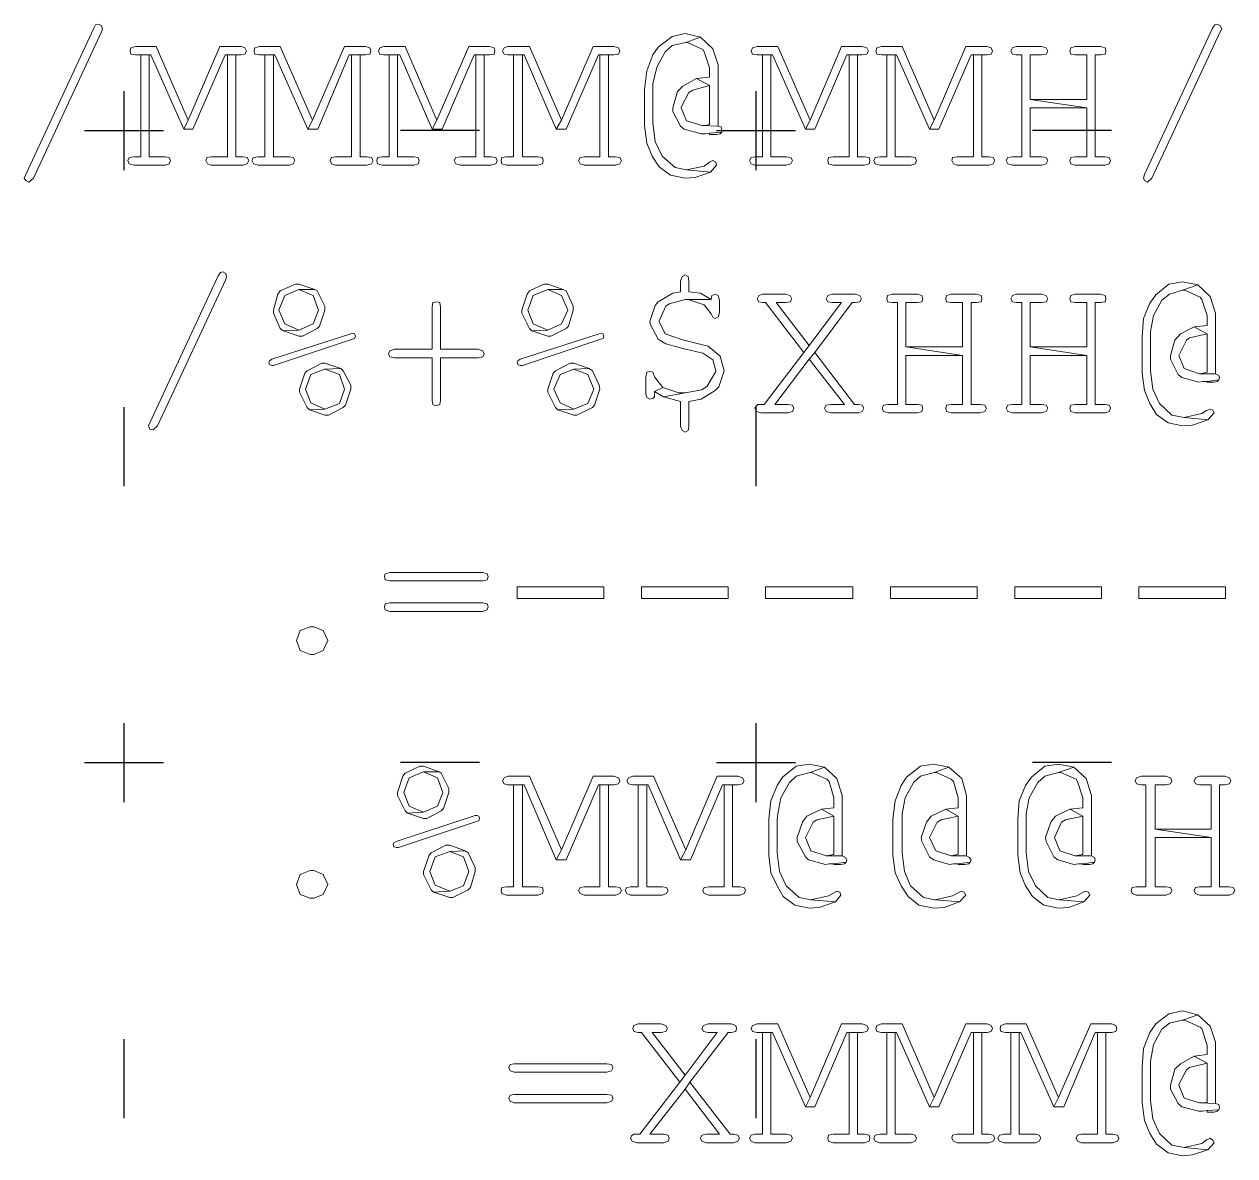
# Model space of a CAD drawing. Header units: inches. Extents: x -51 to 152, y -16 to 48.
# Drawn here: x -47.419 to -45.504, y -9.531 to -7.741 of the extents above; entities that cross this region are included whole.
import ezdxf

# ---------------------------------------------------------------- set-up
doc = ezdxf.new("R2010")
doc.units = ezdxf.units.IN
doc.header["$MEASUREMENT"] = 0

# ---------------------------------------------------------------- blocks, each defined once
blk = doc.blocks.new('PlusMinus')
at = {"color": 0}
for p, q in [((0, -0.0625), (0, 0.0625)), ((-0.0625, 0), (0.0625, 0)), ((0.5625, 0), (0.4375, 0)), ((0, -0.5625), (0, -0.4375))]:
    blk.add_line(p, q, dxfattribs=at)
blk = doc.blocks.new('logogog')
at = {"color": 1, "lineweight": 0}
for points in [[(-3.2807, -0.9765), (-3.3887, -1.2082), (-3.3959, -1.2143), (-3.3959, -1.2143), (-3.4008, -1.2118), (-3.4008, -1.2118), (-3.4032, -1.2082), (-3.4032, -1.2082), (-3.4008, -1.2021), (-3.4008, -1.2021), (-3.2928, -0.9704), (-3.2904, -0.9656), (-3.2904, -0.9656), (-3.2855, -0.9644), (-3.2855, -0.9644), (-3.2807, -0.9668), (-3.2807, -0.9668), (-3.2795, -0.9717), (-3.2795, -0.9717), (-3.2807, -0.9765), (-3.2807, -0.9765), (-3.2807, -0.9765)], [(-1.5108, -0.9765), (-1.6188, -1.2082), (-1.6261, -1.2143), (-1.6261, -1.2143), (-1.6309, -1.2118), (-1.6309, -1.2118), (-1.6321, -1.2082), (-1.6321, -1.2082), (-1.6309, -1.2021), (-1.6309, -1.2021), (-1.523, -0.9704), (-1.5193, -0.9656), (-1.5193, -0.9656), (-1.5157, -0.9644), (-1.5157, -0.9644), (-1.5108, -0.9668), (-1.5108, -0.9668), (-1.5084, -0.9717), (-1.5084, -0.9717), (-1.5108, -0.9765), (-1.5108, -0.9765), (-1.5108, -0.9765)], [(-2.3576, -0.9789), (-2.3782, -0.9838), (-2.4, -1.0008), (-2.4085, -1.0129), (-2.4182, -1.0384), (-2.4218, -1.0675), (-2.4218, -1.1209), (-2.4218, -1.1245), (-2.4182, -1.1524), (-2.4097, -1.173), (-2.3988, -1.19), (-2.3806, -1.2034), (-2.3576, -1.2082), (-2.3418, -1.207), (-2.3175, -1.1985), (-2.3551, -1.1949), (-2.3733, -1.1912), (-2.3939, -1.173), (-2.4049, -1.15), (-2.4085, -1.1209), (-2.4085, -1.0675), (-2.4085, -1.059), (-2.4024, -1.0323), (-2.3891, -1.0081), (-2.3782, -0.9983), (-2.3563, -0.9935), (-2.3333, -0.985)], [(-2.3333, -0.985), (-2.3563, -0.9935), (-2.3539, -0.9935), (-2.3297, -1.0044), (-2.3272, -1.0081), (-2.3187, -1.0335), (-2.3187, -1.0481), (-2.3394, -1.0505), (-2.3187, -1.0614), (-2.3187, -1.1233), (-2.3248, -1.1245), (-2.3309, -1.1245), (-2.3054, -1.1257), (-2.3054, -1.0335), (-2.3054, -1.0287), (-2.3139, -1.0032)], [(-3.2188, -1.0129), (-3.2188, -1.1742), (-3.2297, -1.1742), (-3.237, -1.1755), (-3.2394, -1.1803), (-3.237, -1.1852), (-3.2297, -1.1876), (-3.18, -1.1876), (-3.1739, -1.1852), (-3.1715, -1.1803), (-3.1739, -1.1755), (-3.18, -1.1742), (-3.2055, -1.1742), (-3.2055, -1.0129), (-3.2031, -1.0129)], [(-3.1946, -0.9996), (-3.2273, -0.9996), (-3.2346, -1.002), (-3.2358, -1.0068), (-3.2346, -1.0117), (-3.2273, -1.0129), (-3.2188, -1.0129), (-3.2031, -1.0129), (-3.1509, -1.1306), (-3.1436, -1.116)], [(-3.0599, -0.9996), (-3.0939, -0.9996), (-3.1436, -1.116), (-3.1509, -1.1306), (-3.1363, -1.1306), (-3.0854, -1.0129), (-3.0818, -1.0129), (-3.0684, -1.0129), (-3.0599, -1.0129), (-3.0539, -1.0117), (-3.0514, -1.0068), (-3.0539, -1.002)], [(-3.0684, -1.0129), (-3.0818, -1.0129), (-3.0818, -1.1742), (-3.1072, -1.1742), (-3.1145, -1.1755), (-3.1157, -1.1803), (-3.1133, -1.1852), (-3.1072, -1.1876), (-3.0575, -1.1876), (-3.0502, -1.1852), (-3.0478, -1.1803), (-3.0502, -1.1755), (-3.0575, -1.1742), (-3.0684, -1.1742)], [(-3.0223, -1.0129), (-3.0223, -1.1742), (-3.0332, -1.1742), (-3.0405, -1.1755), (-3.0429, -1.1803), (-3.0405, -1.1852), (-3.0332, -1.1876), (-2.9835, -1.1876), (-2.9774, -1.1852), (-2.975, -1.1803), (-2.9774, -1.1755), (-2.9835, -1.1742), (-3.009, -1.1742), (-3.009, -1.0129), (-3.0065, -1.0129)], [(-2.9981, -0.9996), (-3.0308, -0.9996), (-3.0381, -1.002), (-3.0393, -1.0068), (-3.0381, -1.0117), (-3.0308, -1.0129), (-3.0223, -1.0129), (-3.0065, -1.0129), (-2.9544, -1.1306), (-2.9471, -1.116)], [(-2.8634, -0.9996), (-2.8962, -0.9996), (-2.9471, -1.116), (-2.9544, -1.1306), (-2.9386, -1.1306), (-2.8889, -1.0129), (-2.8852, -1.0129), (-2.8719, -1.0129), (-2.8634, -1.0129), (-2.8561, -1.0117), (-2.8549, -1.0068), (-2.8561, -1.002)], [(-2.8719, -1.0129), (-2.8852, -1.0129), (-2.8852, -1.1742), (-2.9107, -1.1742), (-2.9168, -1.1755), (-2.9192, -1.1803), (-2.9168, -1.1852), (-2.9107, -1.1876), (-2.861, -1.1876), (-2.8537, -1.1852), (-2.8513, -1.1803), (-2.8537, -1.1755), (-2.861, -1.1742), (-2.8719, -1.1742)], [(-2.8258, -1.0129), (-2.8258, -1.1742), (-2.8367, -1.1742), (-2.844, -1.1755), (-2.8452, -1.1803), (-2.844, -1.1852), (-2.8367, -1.1876), (-2.787, -1.1876), (-2.7797, -1.1852), (-2.7785, -1.1803), (-2.7797, -1.1755), (-2.787, -1.1742), (-2.8125, -1.1742), (-2.8125, -1.0129), (-2.8088, -1.0129)], [(-2.8003, -0.9996), (-2.8343, -0.9996), (-2.8404, -1.002), (-2.8428, -1.0068), (-2.8404, -1.0117), (-2.8343, -1.0129), (-2.8258, -1.0129), (-2.8088, -1.0129), (-2.7579, -1.1306), (-2.7506, -1.116)], [(-2.6669, -0.9996), (-2.6996, -0.9996), (-2.7506, -1.116), (-2.7579, -1.1306), (-2.7421, -1.1306), (-2.6911, -1.0129), (-2.6887, -1.0129), (-2.6754, -1.0129), (-2.6669, -1.0129), (-2.6596, -1.0117), (-2.6584, -1.0068), (-2.6596, -1.002)], [(-2.6754, -1.0129), (-2.6887, -1.0129), (-2.6887, -1.1742), (-2.713, -1.1742), (-2.7203, -1.1755), (-2.7227, -1.1803), (-2.7203, -1.1852), (-2.713, -1.1876), (-2.6645, -1.1876), (-2.6572, -1.1852), (-2.6548, -1.1803), (-2.6572, -1.1755), (-2.6645, -1.1742), (-2.6754, -1.1742)], [(-2.6293, -1.0129), (-2.6293, -1.1742), (-2.6402, -1.1742), (-2.6475, -1.1755), (-2.6487, -1.1803), (-2.6475, -1.1852), (-2.6402, -1.1876), (-2.5905, -1.1876), (-2.5832, -1.1852), (-2.582, -1.1803), (-2.5832, -1.1755), (-2.5905, -1.1742), (-2.6147, -1.1742), (-2.6147, -1.0129), (-2.6123, -1.0129)], [(-2.6038, -0.9996), (-2.6378, -0.9996), (-2.6438, -1.002), (-2.6463, -1.0068), (-2.6438, -1.0117), (-2.6378, -1.0129), (-2.6293, -1.0129), (-2.6123, -1.0129), (-2.5613, -1.1306), (-2.5529, -1.116)], [(-2.4704, -0.9996), (-2.5031, -0.9996), (-2.5529, -1.116), (-2.5613, -1.1306), (-2.5456, -1.1306), (-2.4946, -1.0129), (-2.4922, -1.0129), (-2.4789, -1.0129), (-2.4704, -1.0129), (-2.4631, -1.0117), (-2.4607, -1.0068), (-2.4631, -1.002)], [(-2.4789, -1.0129), (-2.4922, -1.0129), (-2.4922, -1.1742), (-2.5165, -1.1742), (-2.5237, -1.1755), (-2.5262, -1.1803), (-2.5237, -1.1852), (-2.5165, -1.1876), (-2.4679, -1.1876), (-2.4607, -1.1852), (-2.4582, -1.1803), (-2.4607, -1.1755), (-2.4679, -1.1742), (-2.4789, -1.1742)], [(-2.235, -1.0129), (-2.235, -1.1742), (-2.2472, -1.1742), (-2.2532, -1.1755), (-2.2557, -1.1803), (-2.2532, -1.1852), (-2.2472, -1.1876), (-2.1974, -1.1876), (-2.1902, -1.1852), (-2.1877, -1.1803), (-2.1902, -1.1755), (-2.1974, -1.1742), (-2.2217, -1.1742), (-2.2217, -1.0129), (-2.2193, -1.0129)], [(-2.2108, -0.9996), (-2.2435, -0.9996), (-2.2508, -1.002), (-2.2532, -1.0068), (-2.2508, -1.0117), (-2.2435, -1.0129), (-2.235, -1.0129), (-2.2193, -1.0129), (-2.1671, -1.1306), (-2.1598, -1.116)], [(-2.0773, -0.9996), (-2.1101, -0.9996), (-2.1598, -1.116), (-2.1671, -1.1306), (-2.1525, -1.1306), (-2.1016, -1.0129), (-2.098, -1.0129), (-2.0846, -1.0129), (-2.0773, -1.0129), (-2.0701, -1.0117), (-2.0676, -1.0068), (-2.0701, -1.002)], [(-2.0846, -1.0129), (-2.098, -1.0129), (-2.098, -1.1742), (-2.1234, -1.1742), (-2.1307, -1.1755), (-2.1319, -1.1803), (-2.1307, -1.1852), (-2.1234, -1.1876), (-2.0737, -1.1876), (-2.0664, -1.1852), (-2.0652, -1.1803), (-2.0664, -1.1755), (-2.0737, -1.1742), (-2.0846, -1.1742)], [(-2.0385, -1.0129), (-2.0385, -1.1742), (-2.0494, -1.1742), (-2.0567, -1.1755), (-2.0591, -1.1803), (-2.0567, -1.1852), (-2.0494, -1.1876), (-1.9997, -1.1876), (-1.9936, -1.1852), (-1.9912, -1.1803), (-1.9936, -1.1755), (-1.9997, -1.1742), (-2.0252, -1.1742), (-2.0252, -1.0129), (-2.0228, -1.0129)], [(-2.0143, -0.9996), (-2.047, -0.9996), (-2.0543, -1.002), (-2.0555, -1.0068), (-2.0543, -1.0117), (-2.047, -1.0129), (-2.0385, -1.0129), (-2.0228, -1.0129), (-1.9706, -1.1306), (-1.9633, -1.116)], [(-1.8796, -0.9996), (-1.9136, -0.9996), (-1.9633, -1.116), (-1.9706, -1.1306), (-1.956, -1.1306), (-1.9051, -1.0129), (-1.9014, -1.0129), (-1.8881, -1.0129), (-1.8796, -1.0129), (-1.8735, -1.0117), (-1.8711, -1.0068), (-1.8735, -1.002)], [(-1.8881, -1.0129), (-1.9014, -1.0129), (-1.9014, -1.1742), (-1.9269, -1.1742), (-1.9342, -1.1755), (-1.9354, -1.1803), (-1.933, -1.1852), (-1.9269, -1.1876), (-1.8772, -1.1876), (-1.8699, -1.1852), (-1.8675, -1.1803), (-1.8699, -1.1755), (-1.8772, -1.1742), (-1.8881, -1.1742)], [(-1.7935, -0.9996), (-1.8335, -0.9996), (-1.8396, -1.002), (-1.842, -1.0068), (-1.8396, -1.0117), (-1.8335, -1.0129), (-1.825, -1.0129), (-1.825, -1.1742), (-1.8396, -1.1742), (-1.8469, -1.1755), (-1.8493, -1.1803), (-1.8469, -1.1852), (-1.8396, -1.1876), (-1.7935, -1.1876), (-1.7862, -1.1852), (-1.7838, -1.1803), (-1.7862, -1.1755), (-1.7935, -1.1742), (-1.8117, -1.1742), (-1.8117, -1.0966), (-1.7219, -1.0966), (-1.8117, -1.0833), (-1.8117, -1.0129), (-1.7935, -1.0129), (-1.7862, -1.0117), (-1.7838, -1.0068), (-1.7862, -1.002)], [(-1.7001, -0.9996), (-1.7401, -0.9996), (-1.7474, -1.002), (-1.7486, -1.0068), (-1.7474, -1.0117), (-1.7401, -1.0129), (-1.7219, -1.0129), (-1.7219, -1.0833), (-1.8117, -1.0833), (-1.7219, -1.0966), (-1.7219, -1.1742), (-1.7401, -1.1742), (-1.7474, -1.1755), (-1.7486, -1.1803), (-1.7474, -1.1852), (-1.7401, -1.1876), (-1.6928, -1.1876), (-1.6867, -1.1852), (-1.6843, -1.1803), (-1.6867, -1.1755), (-1.6928, -1.1742), (-1.7086, -1.1742), (-1.7086, -1.0129), (-1.7001, -1.0129), (-1.6928, -1.0117), (-1.6916, -1.0068), (-1.6928, -1.002)], [(-2.3394, -1.0505), (-2.3612, -1.0626), (-2.3697, -1.0711), (-2.377, -1.0966), (-2.377, -1.1027), (-2.3648, -1.1257), (-2.3588, -1.1306), (-2.3321, -1.1378), (-2.326, -1.1378), (-2.3187, -1.1366), (-2.2993, -1.1354), (-2.2993, -1.1318), (-2.3005, -1.1269), (-2.3054, -1.1257), (-2.3309, -1.1245), (-2.3551, -1.1172), (-2.3636, -1.0966), (-2.3636, -1.0954), (-2.3515, -1.0723), (-2.3454, -1.0687), (-2.3187, -1.0614)], [(-2.2993, -1.1354), (-2.3187, -1.1366), (-2.3187, -1.1391), (-2.3078, -1.1391), (-2.3018, -1.1378)], [(-2.3139, -1.1803), (-2.3187, -1.1827), (-2.3272, -1.1888), (-2.3551, -1.1949), (-2.3175, -1.1985), (-2.3078, -1.1876), (-2.309, -1.1827)], [(-3.0842, -1.3683), (-3.1921, -1.6), (-3.1994, -1.6061), (-3.1994, -1.6061), (-3.2043, -1.6049), (-3.2043, -1.6049), (-3.2067, -1.6), (-3.2067, -1.6), (-3.2043, -1.5952), (-3.2043, -1.5952), (-3.0963, -1.3623), (-3.0927, -1.3574), (-3.0927, -1.3574), (-3.089, -1.3562), (-3.089, -1.3562), (-3.0842, -1.3586), (-3.0842, -1.3586), (-3.083, -1.3635), (-3.083, -1.3635), (-3.0842, -1.3683), (-3.0842, -1.3683), (-3.0842, -1.3683)], [(-2.9689, -1.3756), (-2.9738, -1.3756), (-2.9981, -1.3865), (-3.0017, -1.3914), (-3.009, -1.4169), (-3.009, -1.4217), (-2.9981, -1.446), (-2.9932, -1.4496), (-2.9689, -1.4484), (-2.9908, -1.4387), (-3.0005, -1.4169), (-2.9908, -1.3938), (-2.9689, -1.3841), (-2.9435, -1.3841)], [(-2.5747, -1.3756), (-2.5808, -1.3756), (-2.6038, -1.3865), (-2.6074, -1.3914), (-2.6159, -1.4169), (-2.6159, -1.4217), (-2.6038, -1.446), (-2.6002, -1.4496), (-2.5747, -1.4484), (-2.5977, -1.4387), (-2.6062, -1.4169), (-2.5977, -1.3938), (-2.5747, -1.3841), (-2.5504, -1.3841)], [(-2.3576, -1.3611), (-2.3624, -1.3635), (-2.3648, -1.3708), (-2.3648, -1.3877), (-2.377, -1.3902), (-2.4, -1.4035), (-2.4049, -1.4096), (-2.4134, -1.435), (-2.4121, -1.4399), (-2.4, -1.4629), (-2.3879, -1.4702), (-2.3576, -1.4787), (-2.3563, -1.4787), (-2.3297, -1.4848), (-2.3139, -1.4957), (-2.309, -1.5127), (-2.309, -1.5139), (-2.3224, -1.5369), (-2.3309, -1.543), (-2.3576, -1.5479), (-2.3915, -1.5539), (-2.3648, -1.5612), (-2.3648, -1.6012), (-2.3624, -1.6073), (-2.3576, -1.6097), (-2.3527, -1.6073), (-2.3515, -1.6012), (-2.3515, -1.5612), (-2.3321, -1.5576), (-2.3102, -1.5442), (-2.3042, -1.5382), (-2.2957, -1.5127), (-2.3018, -1.4896), (-2.3212, -1.4739), (-2.326, -1.4727), (-2.3551, -1.4654), (-2.3648, -1.4629), (-2.3891, -1.4545), (-2.3988, -1.435), (-2.3988, -1.4338), (-2.3879, -1.4108), (-2.383, -1.4071), (-2.3576, -1.3999), (-2.3163, -1.3999), (-2.3333, -1.3902), (-2.3515, -1.3877), (-2.3515, -1.3708), (-2.3527, -1.3635)], [(-1.5703, -1.372), (-1.5921, -1.3756), (-1.6127, -1.3926), (-1.6224, -1.4059), (-1.6321, -1.4302), (-1.6346, -1.4593), (-1.6346, -1.5127), (-1.6346, -1.5163), (-1.6309, -1.5442), (-1.6224, -1.5648), (-1.6115, -1.5818), (-1.5933, -1.5952), (-1.5703, -1.6), (-1.5545, -1.5988), (-1.5303, -1.5903), (-1.5679, -1.5867), (-1.5873, -1.583), (-1.6067, -1.5648), (-1.6176, -1.5418), (-1.6212, -1.5127), (-1.6212, -1.4605), (-1.6212, -1.4508), (-1.6164, -1.4253), (-1.603, -1.4011), (-1.5909, -1.3914), (-1.5703, -1.3853), (-1.546, -1.3768)], [(-1.546, -1.3768), (-1.5703, -1.3853), (-1.5666, -1.3853), (-1.5424, -1.3962), (-1.54, -1.3999), (-1.5315, -1.4253), (-1.5315, -1.4411), (-1.5521, -1.4435), (-1.5315, -1.4545), (-1.5315, -1.5151), (-1.5375, -1.5163), (-1.5436, -1.5175), (-1.5181, -1.5175), (-1.5181, -1.4253), (-1.5181, -1.4217), (-1.5266, -1.395)], [(-2.9435, -1.3841), (-2.9689, -1.3841), (-2.9459, -1.3938), (-2.9374, -1.4169), (-2.9459, -1.4387), (-2.9689, -1.4484), (-2.9932, -1.4496), (-2.9689, -1.4581), (-2.9629, -1.4581), (-2.9398, -1.446), (-2.9362, -1.4423), (-2.9277, -1.4169), (-2.9277, -1.4108), (-2.9398, -1.3865)], [(-2.5504, -1.3841), (-2.5747, -1.3841), (-2.5529, -1.3938), (-2.5432, -1.4169), (-2.5529, -1.4387), (-2.5747, -1.4484), (-2.6002, -1.4496), (-2.5747, -1.4581), (-2.5698, -1.4581), (-2.5456, -1.446), (-2.5419, -1.4423), (-2.5347, -1.4169), (-2.5347, -1.4108), (-2.5456, -1.3865)], [(-2.3102, -1.3914), (-2.3151, -1.3938), (-2.3163, -1.3999), (-2.3576, -1.3999), (-2.3527, -1.3999), (-2.3272, -1.4084), (-2.3163, -1.4229), (-2.3139, -1.4278), (-2.3102, -1.4302), (-2.3054, -1.4278), (-2.303, -1.4205), (-2.303, -1.4011), (-2.3054, -1.3938)], [(-2.0883, -1.3914), (-2.1246, -1.3914), (-2.1319, -1.3938), (-2.1344, -1.3987), (-2.1319, -1.4035), (-2.1246, -1.4047), (-2.1101, -1.4047), (-2.161, -1.4727), (-2.1695, -1.4836), (-2.2326, -1.5661), (-2.2423, -1.5661), (-2.2447, -1.5685), (-2.2472, -1.5721), (-2.2447, -1.577), (-2.2375, -1.5794), (-2.195, -1.5794), (-2.1877, -1.577), (-2.1853, -1.5721), (-2.1877, -1.5673), (-2.195, -1.5661), (-2.2156, -1.5661), (-2.161, -1.4945), (-2.1525, -1.4836), (-2.0931, -1.4047), (-2.0883, -1.4047), (-2.081, -1.4035), (-2.0786, -1.3987), (-2.081, -1.3938)], [(-2.1986, -1.3914), (-2.235, -1.3914), (-2.2411, -1.3938), (-2.2435, -1.3987), (-2.2411, -1.4035), (-2.235, -1.4047), (-2.2302, -1.4047), (-2.1695, -1.4836), (-2.161, -1.4727), (-2.2132, -1.4047), (-2.1986, -1.4047), (-2.1914, -1.4035), (-2.1889, -1.3987), (-2.1914, -1.3938)], [(-1.99, -1.3914), (-2.03, -1.3914), (-2.0373, -1.3938), (-2.0385, -1.3987), (-2.0373, -1.4035), (-2.03, -1.4047), (-2.0215, -1.4047), (-2.0215, -1.5661), (-2.0361, -1.5661), (-2.0434, -1.5673), (-2.0458, -1.5721), (-2.0434, -1.577), (-2.0361, -1.5794), (-1.99, -1.5794), (-1.9827, -1.577), (-1.9815, -1.5721), (-1.9827, -1.5673), (-1.99, -1.5661), (-2.0082, -1.5661), (-2.0082, -1.4884), (-1.9184, -1.4884), (-2.0082, -1.4751), (-2.0082, -1.4047), (-1.99, -1.4047), (-1.9827, -1.4035), (-1.9815, -1.3987), (-1.9827, -1.3938)], [(-1.8966, -1.3914), (-1.9366, -1.3914), (-1.9439, -1.3938), (-1.9451, -1.3987), (-1.9439, -1.4035), (-1.9366, -1.4047), (-1.9184, -1.4047), (-1.9184, -1.4751), (-2.0082, -1.4751), (-1.9184, -1.4884), (-1.9184, -1.5661), (-1.9366, -1.5661), (-1.9439, -1.5673), (-1.9451, -1.5721), (-1.9439, -1.577), (-1.9366, -1.5794), (-1.8905, -1.5794), (-1.8833, -1.577), (-1.8808, -1.5721), (-1.8833, -1.5673), (-1.8905, -1.5661), (-1.9051, -1.5661), (-1.9051, -1.4047), (-1.8966, -1.4047), (-1.8893, -1.4035), (-1.8881, -1.3987), (-1.8893, -1.3938)], [(-1.7935, -1.3914), (-1.8335, -1.3914), (-1.8396, -1.3938), (-1.842, -1.3987), (-1.8396, -1.4035), (-1.8335, -1.4047), (-1.825, -1.4047), (-1.825, -1.5661), (-1.8396, -1.5661), (-1.8469, -1.5673), (-1.8493, -1.5721), (-1.8469, -1.577), (-1.8396, -1.5794), (-1.7935, -1.5794), (-1.7862, -1.577), (-1.7838, -1.5721), (-1.7862, -1.5673), (-1.7935, -1.5661), (-1.8117, -1.5661), (-1.8117, -1.4884), (-1.7219, -1.4884), (-1.8117, -1.4751), (-1.8117, -1.4047), (-1.7935, -1.4047), (-1.7862, -1.4035), (-1.7838, -1.3987), (-1.7862, -1.3938)], [(-1.7001, -1.3914), (-1.7401, -1.3914), (-1.7474, -1.3938), (-1.7486, -1.3987), (-1.7474, -1.4035), (-1.7401, -1.4047), (-1.7219, -1.4047), (-1.7219, -1.4751), (-1.8117, -1.4751), (-1.7219, -1.4884), (-1.7219, -1.5661), (-1.7401, -1.5661), (-1.7474, -1.5673), (-1.7486, -1.5721), (-1.7474, -1.577), (-1.7401, -1.5794), (-1.6928, -1.5794), (-1.6867, -1.577), (-1.6843, -1.5721), (-1.6867, -1.5673), (-1.6928, -1.5661), (-1.7086, -1.5661), (-1.7086, -1.4047), (-1.7001, -1.4047), (-1.6928, -1.4035), (-1.6916, -1.3987), (-1.6928, -1.3938)], [(-2.7506, -1.4035), (-2.7567, -1.4047), (-2.7579, -1.412), (-2.7579, -1.4787), (-2.8173, -1.4787), (-2.8246, -1.4811), (-2.827, -1.486), (-2.8246, -1.4908), (-2.8173, -1.4921), (-2.7579, -1.4921), (-2.7579, -1.56), (-2.7567, -1.5661), (-2.7518, -1.5685), (-2.7457, -1.5661), (-2.7445, -1.56), (-2.7445, -1.4921), (-2.6851, -1.4921), (-2.6778, -1.4908), (-2.6754, -1.486), (-2.6778, -1.4811), (-2.6851, -1.4787), (-2.7445, -1.4787), (-2.7445, -1.412), (-2.7457, -1.4047)], [(-2.884, -1.4532), (-2.8864, -1.4545), (-3.0114, -1.4945), (-3.015, -1.4969), (-3.0162, -1.4993), (-3.015, -1.503), (-3.0114, -1.5042), (-3.009, -1.5042), (-2.884, -1.4629), (-2.8804, -1.4617), (-2.8792, -1.4581), (-2.8804, -1.4545)], [(-2.4898, -1.4532), (-2.4934, -1.4545), (-2.6184, -1.4945), (-2.622, -1.4969), (-2.6232, -1.4993), (-2.622, -1.503), (-2.6184, -1.5042), (-2.6147, -1.5042), (-2.491, -1.4629), (-2.4874, -1.4617), (-2.4861, -1.4581), (-2.4874, -1.4545)], [(-1.5521, -1.4435), (-1.5739, -1.4545), (-1.5824, -1.4642), (-1.5897, -1.4884), (-1.5897, -1.4945), (-1.5776, -1.5187), (-1.5715, -1.5236), (-1.5448, -1.5309), (-1.5387, -1.5297), (-1.5315, -1.5297), (-1.5133, -1.5272), (-1.5121, -1.5236), (-1.5133, -1.52), (-1.5181, -1.5175), (-1.5436, -1.5175), (-1.5679, -1.509), (-1.5763, -1.4884), (-1.5763, -1.4884), (-1.5642, -1.4642), (-1.5594, -1.4605), (-1.5315, -1.4545)], [(-2.1525, -1.4836), (-2.161, -1.4945), (-2.1052, -1.5661), (-2.1271, -1.5661), (-2.1344, -1.5673), (-2.1368, -1.5721), (-2.1344, -1.577), (-2.1271, -1.5794), (-2.0834, -1.5794), (-2.0773, -1.577), (-2.0749, -1.5721), (-2.0773, -1.5673), (-2.0834, -1.5661), (-2.0895, -1.5661)], [(-2.9277, -1.5006), (-2.9325, -1.5006), (-2.9556, -1.5127), (-2.9592, -1.5163), (-2.9677, -1.5418), (-2.9677, -1.5466), (-2.9556, -1.5709), (-2.952, -1.5745), (-2.9277, -1.5733), (-2.9495, -1.5636), (-2.958, -1.5418), (-2.9495, -1.5187), (-2.9277, -1.5103), (-2.9022, -1.509)], [(-2.9022, -1.509), (-2.9277, -1.5103), (-2.9046, -1.5187), (-2.8962, -1.5418), (-2.9046, -1.5648), (-2.9277, -1.5733), (-2.952, -1.5745), (-2.9277, -1.583), (-2.9216, -1.583), (-2.8986, -1.5709), (-2.8949, -1.5673), (-2.8864, -1.5418), (-2.8864, -1.5357), (-2.8986, -1.5127)], [(-2.5334, -1.5006), (-2.5395, -1.5006), (-2.5626, -1.5127), (-2.5662, -1.5163), (-2.5747, -1.5418), (-2.5747, -1.5466), (-2.5626, -1.5709), (-2.5589, -1.5745), (-2.5334, -1.5733), (-2.5553, -1.5636), (-2.565, -1.5418), (-2.5553, -1.5187), (-2.5334, -1.5103), (-2.5092, -1.509)], [(-2.5092, -1.509), (-2.5334, -1.5103), (-2.5116, -1.5187), (-2.5019, -1.5418), (-2.5116, -1.5648), (-2.5334, -1.5733), (-2.5589, -1.5745), (-2.5334, -1.583), (-2.5286, -1.583), (-2.5043, -1.5709), (-2.5007, -1.5673), (-2.4922, -1.5418), (-2.4934, -1.5357), (-2.5043, -1.5127)], [(-2.4134, -1.5139), (-2.4182, -1.5151), (-2.4194, -1.5224), (-2.4194, -1.5491), (-2.4182, -1.5551), (-2.4134, -1.5576), (-2.4085, -1.5564), (-2.4061, -1.5539), (-2.4061, -1.5454), (-2.3927, -1.5394), (-2.4061, -1.5224), (-2.4085, -1.5151)], [(-1.5133, -1.5272), (-1.5315, -1.5297), (-1.5315, -1.5309), (-1.5205, -1.5309), (-1.5157, -1.5297)], [(-2.3927, -1.5394), (-2.4061, -1.5454), (-2.3915, -1.5539), (-2.3576, -1.5479), (-2.3673, -1.5479)], [(-1.5266, -1.5733), (-1.5327, -1.5758), (-1.54, -1.5806), (-1.5679, -1.5867), (-1.5303, -1.5903), (-1.5205, -1.5794), (-1.523, -1.5745)], [(-2.6778, -1.8317), (-2.8246, -1.8317), (-2.8319, -1.8341), (-2.8331, -1.8378), (-2.8319, -1.8438), (-2.8246, -1.8451), (-2.6778, -1.8451), (-2.6705, -1.8438), (-2.6693, -1.839), (-2.6705, -1.8341)], [(-2.4861, -1.8548), (-2.4861, -1.873), (-2.6232, -1.873), (-2.6232, -1.8548), (-2.4861, -1.8548)], [(-2.2896, -1.8548), (-2.2896, -1.873), (-2.4267, -1.873), (-2.4267, -1.8548), (-2.2896, -1.8548)], [(-2.0919, -1.8548), (-2.0919, -1.873), (-2.2302, -1.873), (-2.2302, -1.8548), (-2.0919, -1.8548)], [(-1.8954, -1.8548), (-1.8954, -1.873), (-2.0325, -1.873), (-2.0325, -1.8548), (-1.8954, -1.8548)], [(-1.6989, -1.8548), (-1.6989, -1.873), (-1.8359, -1.873), (-1.8359, -1.8548), (-1.6989, -1.8548)], [(-1.5023, -1.8548), (-1.5023, -1.873), (-1.6394, -1.873), (-1.6394, -1.8548), (-1.5023, -1.8548)], [(-2.6778, -1.8802), (-2.8246, -1.8802), (-2.8319, -1.8815), (-2.8331, -1.8863), (-2.8319, -1.8912), (-2.8246, -1.8936), (-2.6778, -1.8936), (-2.6705, -1.8912), (-2.6693, -1.8863), (-2.6705, -1.8815)], [(-2.9507, -1.9178), (-2.9447, -1.9178), (-2.9301, -1.9239), (-2.9301, -1.9239), (-2.9228, -1.9397), (-2.9228, -1.9397), (-2.9301, -1.9555), (-2.9301, -1.9555), (-2.9447, -1.9615), (-2.9447, -1.9615), (-2.9507, -1.9615), (-2.9665, -1.9555), (-2.9665, -1.9555), (-2.9726, -1.9397), (-2.9726, -1.9397), (-2.9665, -1.9239), (-2.9665, -1.9239), (-2.9507, -1.9178), (-2.9507, -1.9178), (-2.9507, -1.9178)], [(-2.7712, -2.1386), (-2.7773, -2.1386), (-2.8003, -2.1495), (-2.804, -2.1544), (-2.8125, -2.1799), (-2.8125, -2.1847), (-2.8003, -2.209), (-2.7967, -2.2126), (-2.7712, -2.2114), (-2.7943, -2.2017), (-2.8027, -2.1799), (-2.7943, -2.1568), (-2.7712, -2.1471), (-2.7469, -2.1471)], [(-2.161, -2.135), (-2.1817, -2.1386), (-2.2035, -2.1556), (-2.212, -2.1689), (-2.2217, -2.1932), (-2.2253, -2.2223), (-2.2253, -2.2757), (-2.2253, -2.2793), (-2.2217, -2.3072), (-2.212, -2.3279), (-2.2023, -2.3448), (-2.1841, -2.3582), (-2.161, -2.363), (-2.1453, -2.3618), (-2.1198, -2.3533), (-2.1586, -2.3497), (-2.1768, -2.3461), (-2.1974, -2.3279), (-2.2083, -2.3048), (-2.212, -2.2757), (-2.212, -2.2235), (-2.2108, -2.2138), (-2.2059, -2.1884), (-2.1926, -2.1641), (-2.1817, -2.1544), (-2.1598, -2.1483), (-2.1368, -2.1398)], [(-2.1368, -2.1398), (-2.1598, -2.1483), (-2.1574, -2.1483), (-2.1331, -2.1592), (-2.1295, -2.1629), (-2.1222, -2.1884), (-2.1222, -2.2041), (-2.1416, -2.2066), (-2.1222, -2.2175), (-2.1222, -2.2781), (-2.1283, -2.2793), (-2.1344, -2.2805), (-2.1089, -2.2805), (-2.1089, -2.1884), (-2.1089, -2.1847), (-2.1174, -2.158)], [(-1.9645, -2.135), (-1.9851, -2.1386), (-2.007, -2.1556), (-2.0155, -2.1689), (-2.0252, -2.1932), (-2.0288, -2.2223), (-2.0288, -2.2757), (-2.0288, -2.2793), (-2.0252, -2.3072), (-2.0155, -2.3279), (-2.0046, -2.3448), (-1.9876, -2.3582), (-1.9633, -2.363), (-1.9475, -2.3618), (-1.9233, -2.3533), (-1.9621, -2.3497), (-1.9803, -2.3461), (-2.0009, -2.3279), (-2.0106, -2.3048), (-2.0143, -2.2757), (-2.0143, -2.2235), (-2.0143, -2.2138), (-2.0094, -2.1884), (-1.9961, -2.1641), (-1.9851, -2.1544), (-1.9633, -2.1483), (-1.9403, -2.1398)], [(-1.9403, -2.1398), (-1.9633, -2.1483), (-1.9597, -2.1483), (-1.9366, -2.1592), (-1.933, -2.1629), (-1.9257, -2.1884), (-1.9257, -2.2041), (-1.9451, -2.2066), (-1.9257, -2.2175), (-1.9257, -2.2781), (-1.9318, -2.2793), (-1.9366, -2.2805), (-1.9124, -2.2805), (-1.9124, -2.1884), (-1.9124, -2.1847), (-1.9196, -2.158)], [(-1.7668, -2.135), (-1.7886, -2.1386), (-1.8093, -2.1556), (-1.819, -2.1689), (-1.8287, -2.1932), (-1.8311, -2.2223), (-1.8311, -2.2757), (-1.8311, -2.2793), (-1.8274, -2.3072), (-1.819, -2.3279), (-1.808, -2.3448), (-1.7898, -2.3582), (-1.7668, -2.363), (-1.751, -2.3618), (-1.7268, -2.3533), (-1.7656, -2.3497), (-1.7838, -2.3461), (-1.8032, -2.3279), (-1.8141, -2.3048), (-1.8177, -2.2757), (-1.8177, -2.2235), (-1.8177, -2.2138), (-1.8129, -2.1884), (-1.7995, -2.1641), (-1.7886, -2.1544), (-1.7668, -2.1483), (-1.7425, -2.1398)], [(-1.7425, -2.1398), (-1.7668, -2.1483), (-1.7632, -2.1483), (-1.7389, -2.1592), (-1.7365, -2.1629), (-1.728, -2.1884), (-1.728, -2.2041), (-1.7486, -2.2066), (-1.728, -2.2175), (-1.728, -2.2781), (-1.734, -2.2793), (-1.7401, -2.2805), (-1.7146, -2.2805), (-1.7146, -2.1884), (-1.7146, -2.1847), (-1.7231, -2.158)], [(-2.7469, -2.1471), (-2.7712, -2.1471), (-2.7494, -2.1568), (-2.7409, -2.1799), (-2.7494, -2.2017), (-2.7712, -2.2114), (-2.7967, -2.2126), (-2.7712, -2.2211), (-2.7664, -2.2211), (-2.7433, -2.209), (-2.7397, -2.2053), (-2.7312, -2.1799), (-2.7312, -2.1738), (-2.7433, -2.1495)], [(-2.6038, -2.1544), (-2.6378, -2.1544), (-2.6438, -2.1568), (-2.6463, -2.1617), (-2.6438, -2.1665), (-2.6378, -2.1677), (-2.6293, -2.1677), (-2.6123, -2.1677), (-2.5613, -2.2866), (-2.5529, -2.2708)], [(-2.4704, -2.1544), (-2.5031, -2.1544), (-2.5529, -2.2708), (-2.5613, -2.2866), (-2.5456, -2.2866), (-2.4946, -2.1677), (-2.4922, -2.1677), (-2.4789, -2.1677), (-2.4704, -2.1677), (-2.4631, -2.1665), (-2.4607, -2.1617), (-2.4631, -2.1568)], [(-2.4073, -2.1544), (-2.44, -2.1544), (-2.4473, -2.1568), (-2.4497, -2.1617), (-2.4473, -2.1665), (-2.44, -2.1677), (-2.4316, -2.1677), (-2.4158, -2.1677), (-2.3648, -2.2866), (-2.3563, -2.2708)], [(-2.2739, -2.1544), (-2.3066, -2.1544), (-2.3563, -2.2708), (-2.3648, -2.2866), (-2.3491, -2.2866), (-2.2981, -2.1677), (-2.2957, -2.1677), (-2.2823, -2.1677), (-2.2739, -2.1677), (-2.2666, -2.1665), (-2.2642, -2.1617), (-2.2666, -2.1568)], [(-1.597, -2.1544), (-1.6358, -2.1544), (-1.6431, -2.1568), (-1.6455, -2.1617), (-1.6431, -2.1665), (-1.6358, -2.1677), (-1.6285, -2.1677), (-1.6285, -2.3291), (-1.6431, -2.3291), (-1.6503, -2.3303), (-1.6516, -2.3351), (-1.6503, -2.34), (-1.6431, -2.3424), (-1.597, -2.3424), (-1.5897, -2.34), (-1.5873, -2.3351), (-1.5897, -2.3303), (-1.597, -2.3291), (-1.614, -2.3291), (-1.614, -2.2514), (-1.5254, -2.2514), (-1.614, -2.2381), (-1.614, -2.1677), (-1.597, -2.1677), (-1.5897, -2.1665), (-1.5873, -2.1617), (-1.5897, -2.1568)], [(-1.5036, -2.1544), (-1.5436, -2.1544), (-1.5497, -2.1568), (-1.5521, -2.1617), (-1.5497, -2.1665), (-1.5436, -2.1677), (-1.5254, -2.1677), (-1.5254, -2.2381), (-1.614, -2.2381), (-1.5254, -2.2514), (-1.5254, -2.3291), (-1.5436, -2.3291), (-1.5497, -2.3303), (-1.5521, -2.3351), (-1.5497, -2.34), (-1.5436, -2.3424), (-1.4963, -2.3424), (-1.4902, -2.34), (-1.4878, -2.3351), (-1.4902, -2.3303), (-1.4963, -2.3291), (-1.5121, -2.3291), (-1.5121, -2.1677), (-1.5036, -2.1677), (-1.4963, -2.1665), (-1.4939, -2.1617), (-1.4963, -2.1568)], [(-2.6293, -2.1677), (-2.6293, -2.3291), (-2.6402, -2.3291), (-2.6475, -2.3303), (-2.6487, -2.3351), (-2.6475, -2.34), (-2.6402, -2.3424), (-2.5905, -2.3424), (-2.5832, -2.34), (-2.582, -2.3351), (-2.5832, -2.3303), (-2.5905, -2.3291), (-2.6147, -2.3291), (-2.6147, -2.1677), (-2.6123, -2.1677)], [(-2.4789, -2.1677), (-2.4922, -2.1677), (-2.4922, -2.3291), (-2.5165, -2.3291), (-2.5237, -2.3303), (-2.5262, -2.3351), (-2.5237, -2.34), (-2.5165, -2.3424), (-2.4679, -2.3424), (-2.4607, -2.34), (-2.4582, -2.3351), (-2.4607, -2.3303), (-2.4679, -2.3291), (-2.4789, -2.3291)], [(-2.4316, -2.1677), (-2.4316, -2.3291), (-2.4437, -2.3291), (-2.4497, -2.3303), (-2.4522, -2.3351), (-2.4497, -2.34), (-2.4437, -2.3424), (-2.3939, -2.3424), (-2.3867, -2.34), (-2.3842, -2.3351), (-2.3867, -2.3303), (-2.3939, -2.3291), (-2.4182, -2.3291), (-2.4182, -2.1677), (-2.4158, -2.1677)], [(-2.2823, -2.1677), (-2.2957, -2.1677), (-2.2957, -2.3291), (-2.32, -2.3291), (-2.3272, -2.3303), (-2.3297, -2.3351), (-2.3272, -2.34), (-2.32, -2.3424), (-2.2702, -2.3424), (-2.2642, -2.34), (-2.2617, -2.3351), (-2.2642, -2.3303), (-2.2702, -2.3291), (-2.2823, -2.3291)], [(-2.6863, -2.2163), (-2.6899, -2.2163), (-2.8149, -2.2575), (-2.8185, -2.2599), (-2.8197, -2.2624), (-2.8185, -2.266), (-2.8149, -2.2672), (-2.8112, -2.2672), (-2.6875, -2.226), (-2.6839, -2.2247), (-2.6827, -2.2211), (-2.6839, -2.2175)], [(-2.1416, -2.2066), (-2.1647, -2.2175), (-2.172, -2.2272), (-2.1804, -2.2514), (-2.1804, -2.2575), (-2.1671, -2.2818), (-2.1623, -2.2866), (-2.1356, -2.2939), (-2.1295, -2.2927), (-2.1222, -2.2927), (-2.1028, -2.2903), (-2.1016, -2.2866), (-2.104, -2.283), (-2.1089, -2.2805), (-2.1344, -2.2805), (-2.1586, -2.2721), (-2.1671, -2.2514), (-2.1671, -2.2514), (-2.155, -2.2272), (-2.1489, -2.2235), (-2.1222, -2.2175)], [(-1.9451, -2.2066), (-1.9682, -2.2175), (-1.9754, -2.2272), (-1.9839, -2.2514), (-1.9827, -2.2575), (-1.9706, -2.2818), (-1.9645, -2.2866), (-1.9391, -2.2939), (-1.933, -2.2927), (-1.9257, -2.2927), (-1.9063, -2.2903), (-1.9051, -2.2866), (-1.9075, -2.283), (-1.9124, -2.2805), (-1.9366, -2.2805), (-1.9609, -2.2721), (-1.9706, -2.2514), (-1.9706, -2.2514), (-1.9585, -2.2272), (-1.9524, -2.2235), (-1.9257, -2.2175)], [(-1.7486, -2.2066), (-1.7716, -2.2175), (-1.7789, -2.2272), (-1.7874, -2.2514), (-1.7862, -2.2575), (-1.7741, -2.2818), (-1.768, -2.2866), (-1.7425, -2.2939), (-1.7353, -2.2927), (-1.728, -2.2927), (-1.7098, -2.2903), (-1.7086, -2.2866), (-1.7098, -2.283), (-1.7146, -2.2805), (-1.7401, -2.2805), (-1.7644, -2.2721), (-1.7729, -2.2514), (-1.7729, -2.2514), (-1.7619, -2.2272), (-1.7559, -2.2235), (-1.728, -2.2175)], [(-2.73, -2.2636), (-2.736, -2.2636), (-2.7591, -2.2757), (-2.7627, -2.2793), (-2.7712, -2.3048), (-2.7712, -2.3097), (-2.7591, -2.3339), (-2.7554, -2.3376), (-2.73, -2.3364), (-2.753, -2.3266), (-2.7615, -2.3048), (-2.753, -2.2818), (-2.73, -2.2733), (-2.7057, -2.2721)], [(-2.7057, -2.2721), (-2.73, -2.2733), (-2.7081, -2.2818), (-2.6996, -2.3048), (-2.7081, -2.3279), (-2.73, -2.3364), (-2.7554, -2.3376), (-2.73, -2.3461), (-2.7251, -2.3461), (-2.7009, -2.3339), (-2.6972, -2.3303), (-2.6899, -2.3048), (-2.6899, -2.2987), (-2.7009, -2.2757)], [(-2.1028, -2.2903), (-2.1222, -2.2927), (-2.1222, -2.2939), (-2.1113, -2.2939), (-2.1052, -2.2927)], [(-1.9063, -2.2903), (-1.9257, -2.2927), (-1.9257, -2.2939), (-1.9148, -2.2939), (-1.9087, -2.2927)], [(-1.7098, -2.2903), (-1.728, -2.2927), (-1.728, -2.2939), (-1.7171, -2.2939), (-1.7122, -2.2927)], [(-2.9507, -2.3036), (-2.9447, -2.3036), (-2.9301, -2.3097), (-2.9301, -2.3097), (-2.9228, -2.3254), (-2.9228, -2.3254), (-2.9301, -2.3412), (-2.9301, -2.3412), (-2.9447, -2.3473), (-2.9447, -2.3473), (-2.9507, -2.3473), (-2.9665, -2.3412), (-2.9665, -2.3412), (-2.9726, -2.3254), (-2.9726, -2.3254), (-2.9665, -2.3097), (-2.9665, -2.3097), (-2.9507, -2.3036), (-2.9507, -2.3036), (-2.9507, -2.3036)], [(-2.1174, -2.3364), (-2.1222, -2.3388), (-2.1307, -2.3436), (-2.1586, -2.3497), (-2.1198, -2.3533), (-2.1113, -2.3424), (-2.1125, -2.3376)], [(-1.9209, -2.3364), (-1.9257, -2.3388), (-1.9342, -2.3436), (-1.9621, -2.3497), (-1.9233, -2.3533), (-1.9136, -2.3424), (-1.916, -2.3376)], [(-1.7243, -2.3364), (-1.7292, -2.3388), (-1.7377, -2.3436), (-1.7656, -2.3497), (-1.7268, -2.3533), (-1.7171, -2.3424), (-1.7195, -2.3376)], [(-1.5703, -2.5256), (-1.5921, -2.5304), (-1.6127, -2.5462), (-1.6224, -2.5596), (-1.6321, -2.585), (-1.6346, -2.6141), (-1.6346, -2.6675), (-1.6346, -2.6712), (-1.6309, -2.6991), (-1.6224, -2.7197), (-1.6115, -2.7367), (-1.5933, -2.75), (-1.5703, -2.7549), (-1.5545, -2.7536), (-1.5303, -2.7452), (-1.5679, -2.7415), (-1.5873, -2.7379), (-1.6067, -2.7197), (-1.6176, -2.6966), (-1.6212, -2.6675), (-1.6212, -2.6141), (-1.6212, -2.6056), (-1.6164, -2.579), (-1.603, -2.5547), (-1.5909, -2.545), (-1.5703, -2.5401), (-1.546, -2.5317)], [(-2.2848, -2.5462), (-2.3212, -2.5462), (-2.3284, -2.5486), (-2.3309, -2.5535), (-2.3284, -2.5583), (-2.3212, -2.5596), (-2.3066, -2.5596), (-2.3576, -2.6275), (-2.366, -2.6384), (-2.4291, -2.7209), (-2.4388, -2.7209), (-2.4425, -2.7233), (-2.4437, -2.727), (-2.4413, -2.7318), (-2.434, -2.7342), (-2.3915, -2.7342), (-2.3842, -2.7318), (-2.383, -2.727), (-2.3842, -2.7221), (-2.3915, -2.7209), (-2.4134, -2.7209), (-2.3576, -2.6493), (-2.3503, -2.6384), (-2.2896, -2.5596), (-2.2848, -2.5596), (-2.2775, -2.5583), (-2.2763, -2.5535), (-2.2775, -2.5486)], [(-2.3952, -2.5462), (-2.4316, -2.5462), (-2.4388, -2.5486), (-2.44, -2.5535), (-2.4388, -2.5583), (-2.4316, -2.5596), (-2.4267, -2.5596), (-2.366, -2.6384), (-2.3576, -2.6275), (-2.4097, -2.5596), (-2.3952, -2.5596), (-2.3879, -2.5583), (-2.3855, -2.5535), (-2.3879, -2.5486)], [(-2.2108, -2.5462), (-2.2435, -2.5462), (-2.2508, -2.5486), (-2.2532, -2.5535), (-2.2508, -2.5583), (-2.2435, -2.5596), (-2.235, -2.5596), (-2.2193, -2.5596), (-2.1671, -2.6772), (-2.1598, -2.6627)], [(-2.0773, -2.5462), (-2.1101, -2.5462), (-2.1598, -2.6627), (-2.1671, -2.6772), (-2.1525, -2.6772), (-2.1016, -2.5596), (-2.098, -2.5596), (-2.0846, -2.5596), (-2.0773, -2.5596), (-2.0701, -2.5583), (-2.0676, -2.5535), (-2.0701, -2.5486)], [(-2.0143, -2.5462), (-2.047, -2.5462), (-2.0543, -2.5486), (-2.0555, -2.5535), (-2.0543, -2.5583), (-2.047, -2.5596), (-2.0385, -2.5596), (-2.0228, -2.5596), (-1.9706, -2.6772), (-1.9633, -2.6627)], [(-1.8796, -2.5462), (-1.9136, -2.5462), (-1.9633, -2.6627), (-1.9706, -2.6772), (-1.956, -2.6772), (-1.9051, -2.5596), (-1.9014, -2.5596), (-1.8881, -2.5596), (-1.8796, -2.5596), (-1.8735, -2.5583), (-1.8711, -2.5535), (-1.8735, -2.5486)], [(-1.8177, -2.5462), (-1.8505, -2.5462), (-1.8578, -2.5486), (-1.859, -2.5535), (-1.8578, -2.5583), (-1.8505, -2.5596), (-1.842, -2.5596), (-1.8262, -2.5596), (-1.7741, -2.6772), (-1.7668, -2.6627)], [(-1.6831, -2.5462), (-1.7158, -2.5462), (-1.7668, -2.6627), (-1.7741, -2.6772), (-1.7583, -2.6772), (-1.7086, -2.5596), (-1.7049, -2.5596), (-1.6916, -2.5596), (-1.6831, -2.5596), (-1.6758, -2.5583), (-1.6746, -2.5535), (-1.6758, -2.5486)], [(-1.546, -2.5317), (-1.5703, -2.5401), (-1.5666, -2.5401), (-1.5424, -2.5511), (-1.54, -2.5535), (-1.5315, -2.5802), (-1.5315, -2.5947), (-1.5521, -2.5972), (-1.5315, -2.6081), (-1.5315, -2.6699), (-1.5375, -2.6712), (-1.5436, -2.6712), (-1.5181, -2.6724), (-1.5181, -2.5802), (-1.5181, -2.5753), (-1.5266, -2.5498)], [(-2.235, -2.5596), (-2.235, -2.7209), (-2.2472, -2.7209), (-2.2532, -2.7221), (-2.2557, -2.727), (-2.2532, -2.7318), (-2.2472, -2.7342), (-2.1974, -2.7342), (-2.1902, -2.7318), (-2.1877, -2.727), (-2.1902, -2.7221), (-2.1974, -2.7209), (-2.2217, -2.7209), (-2.2217, -2.5596), (-2.2193, -2.5596)], [(-2.0846, -2.5596), (-2.098, -2.5596), (-2.098, -2.7209), (-2.1234, -2.7209), (-2.1307, -2.7221), (-2.1319, -2.727), (-2.1307, -2.7318), (-2.1234, -2.7342), (-2.0737, -2.7342), (-2.0664, -2.7318), (-2.0652, -2.727), (-2.0664, -2.7221), (-2.0737, -2.7209), (-2.0846, -2.7209)], [(-2.0385, -2.5596), (-2.0385, -2.7209), (-2.0494, -2.7209), (-2.0567, -2.7221), (-2.0591, -2.727), (-2.0567, -2.7318), (-2.0494, -2.7342), (-1.9997, -2.7342), (-1.9936, -2.7318), (-1.9912, -2.727), (-1.9936, -2.7221), (-1.9997, -2.7209), (-2.0252, -2.7209), (-2.0252, -2.5596), (-2.0228, -2.5596)], [(-1.8881, -2.5596), (-1.9014, -2.5596), (-1.9014, -2.7209), (-1.9269, -2.7209), (-1.9342, -2.7221), (-1.9354, -2.727), (-1.933, -2.7318), (-1.9269, -2.7342), (-1.8772, -2.7342), (-1.8699, -2.7318), (-1.8675, -2.727), (-1.8699, -2.7221), (-1.8772, -2.7209), (-1.8881, -2.7209)], [(-1.842, -2.5596), (-1.842, -2.7209), (-1.8529, -2.7209), (-1.8602, -2.7221), (-1.8626, -2.727), (-1.8602, -2.7318), (-1.8529, -2.7342), (-1.8032, -2.7342), (-1.7971, -2.7318), (-1.7947, -2.727), (-1.7971, -2.7221), (-1.8032, -2.7209), (-1.8287, -2.7209), (-1.8287, -2.5596), (-1.8262, -2.5596)], [(-1.6916, -2.5596), (-1.7049, -2.5596), (-1.7049, -2.7209), (-1.7304, -2.7209), (-1.7365, -2.7221), (-1.7389, -2.727), (-1.7365, -2.7318), (-1.7304, -2.7342), (-1.6807, -2.7342), (-1.6734, -2.7318), (-1.671, -2.727), (-1.6734, -2.7221), (-1.6807, -2.7209), (-1.6916, -2.7209)], [(-1.5521, -2.5972), (-1.5739, -2.6093), (-1.5824, -2.6178), (-1.5897, -2.6433), (-1.5897, -2.6493), (-1.5776, -2.6724), (-1.5715, -2.6772), (-1.5448, -2.6845), (-1.5387, -2.6845), (-1.5315, -2.6833), (-1.5133, -2.6821), (-1.5121, -2.6784), (-1.5133, -2.6736), (-1.5181, -2.6724), (-1.5436, -2.6712), (-1.5679, -2.6639), (-1.5763, -2.6433), (-1.5763, -2.642), (-1.5642, -2.619), (-1.5594, -2.6154), (-1.5315, -2.6081)], [(-2.4813, -2.6093), (-2.6281, -2.6093), (-2.6341, -2.6105), (-2.6366, -2.6154), (-2.6341, -2.6202), (-2.6281, -2.6226), (-2.4813, -2.6226), (-2.474, -2.6202), (-2.4716, -2.6154), (-2.474, -2.6105)], [(-2.3503, -2.6384), (-2.3576, -2.6493), (-2.303, -2.7209), (-2.3236, -2.7209), (-2.3309, -2.7221), (-2.3333, -2.727), (-2.3309, -2.7318), (-2.3236, -2.7342), (-2.2811, -2.7342), (-2.2739, -2.7318), (-2.2714, -2.727), (-2.2739, -2.7221), (-2.2811, -2.7209), (-2.286, -2.7209)], [(-2.4813, -2.6578), (-2.6281, -2.6578), (-2.6341, -2.659), (-2.6366, -2.6639), (-2.6341, -2.6687), (-2.6281, -2.6712), (-2.4813, -2.6712), (-2.474, -2.6687), (-2.4716, -2.6639), (-2.474, -2.659)], [(-1.5133, -2.6821), (-1.5315, -2.6833), (-1.5315, -2.6857), (-1.5205, -2.6857), (-1.5157, -2.6845)], [(-1.5266, -2.727), (-1.5327, -2.7294), (-1.54, -2.7354), (-1.5679, -2.7415), (-1.5303, -2.7452), (-1.5205, -2.7342), (-1.523, -2.7294)]]:
    blk.add_lwpolyline(points, close=True, dxfattribs=at)

msp = doc.modelspace()

# ---------------------------------------------------------------- block references
at = {"color": 0}
msp.add_blockref('logogog', (-44.016, -6.7762), dxfattribs=at)
at = {"color": 1}
for p in [(-47.2613, -7.9088), (-46.2613, -7.9088), (-47.2613, -8.9088), (-46.2613, -8.9088)]:
    msp.add_blockref('PlusMinus', p, dxfattribs=at)

doc.saveas('drawing.dxf')
